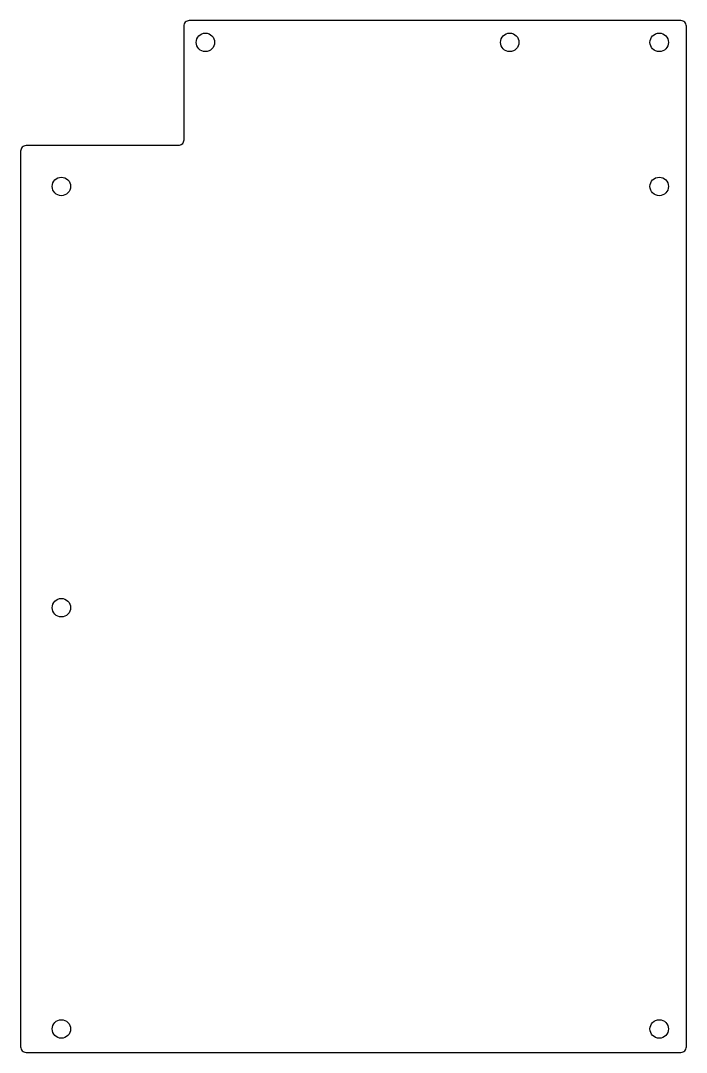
# Model space of a CAD drawing. Header units: millimetres. Extents: x -130 to -7, y 18 to 208.
import ezdxf

# ---------------------------------------------------------------- set-up
doc = ezdxf.new("R2010")
doc.units = ezdxf.units.MM
doc.layers.get('0').update_dxf_attribs({"linetype": 'CONTINUOUS'})

msp = doc.modelspace()

# ---------------------------------------------------------------- linework, layer by layer
msp.add_lwpolyline([(-8.5, 18.2, 0.414214), (-7.5, 19.2), (-7.5, 207, 0.414214), (-8.5, 208), (-99, 208, 0.414214), (-100, 207), (-100, 186, -0.414214), (-101, 185), (-129, 185, 0.414214), (-130, 184), (-130, 19.2, 0.414214), (-129, 18.2)], format="xyb", close=True)
for centre in [(-96, 204), (-40, 204), (-12.5, 204), (-122.5, 177.5), (-12.5, 177.5), (-122.5, 100), (-122.5, 22.5), (-12.5, 22.5)]:
    msp.add_circle(centre, 1.7)

doc.saveas('drawing.dxf')
